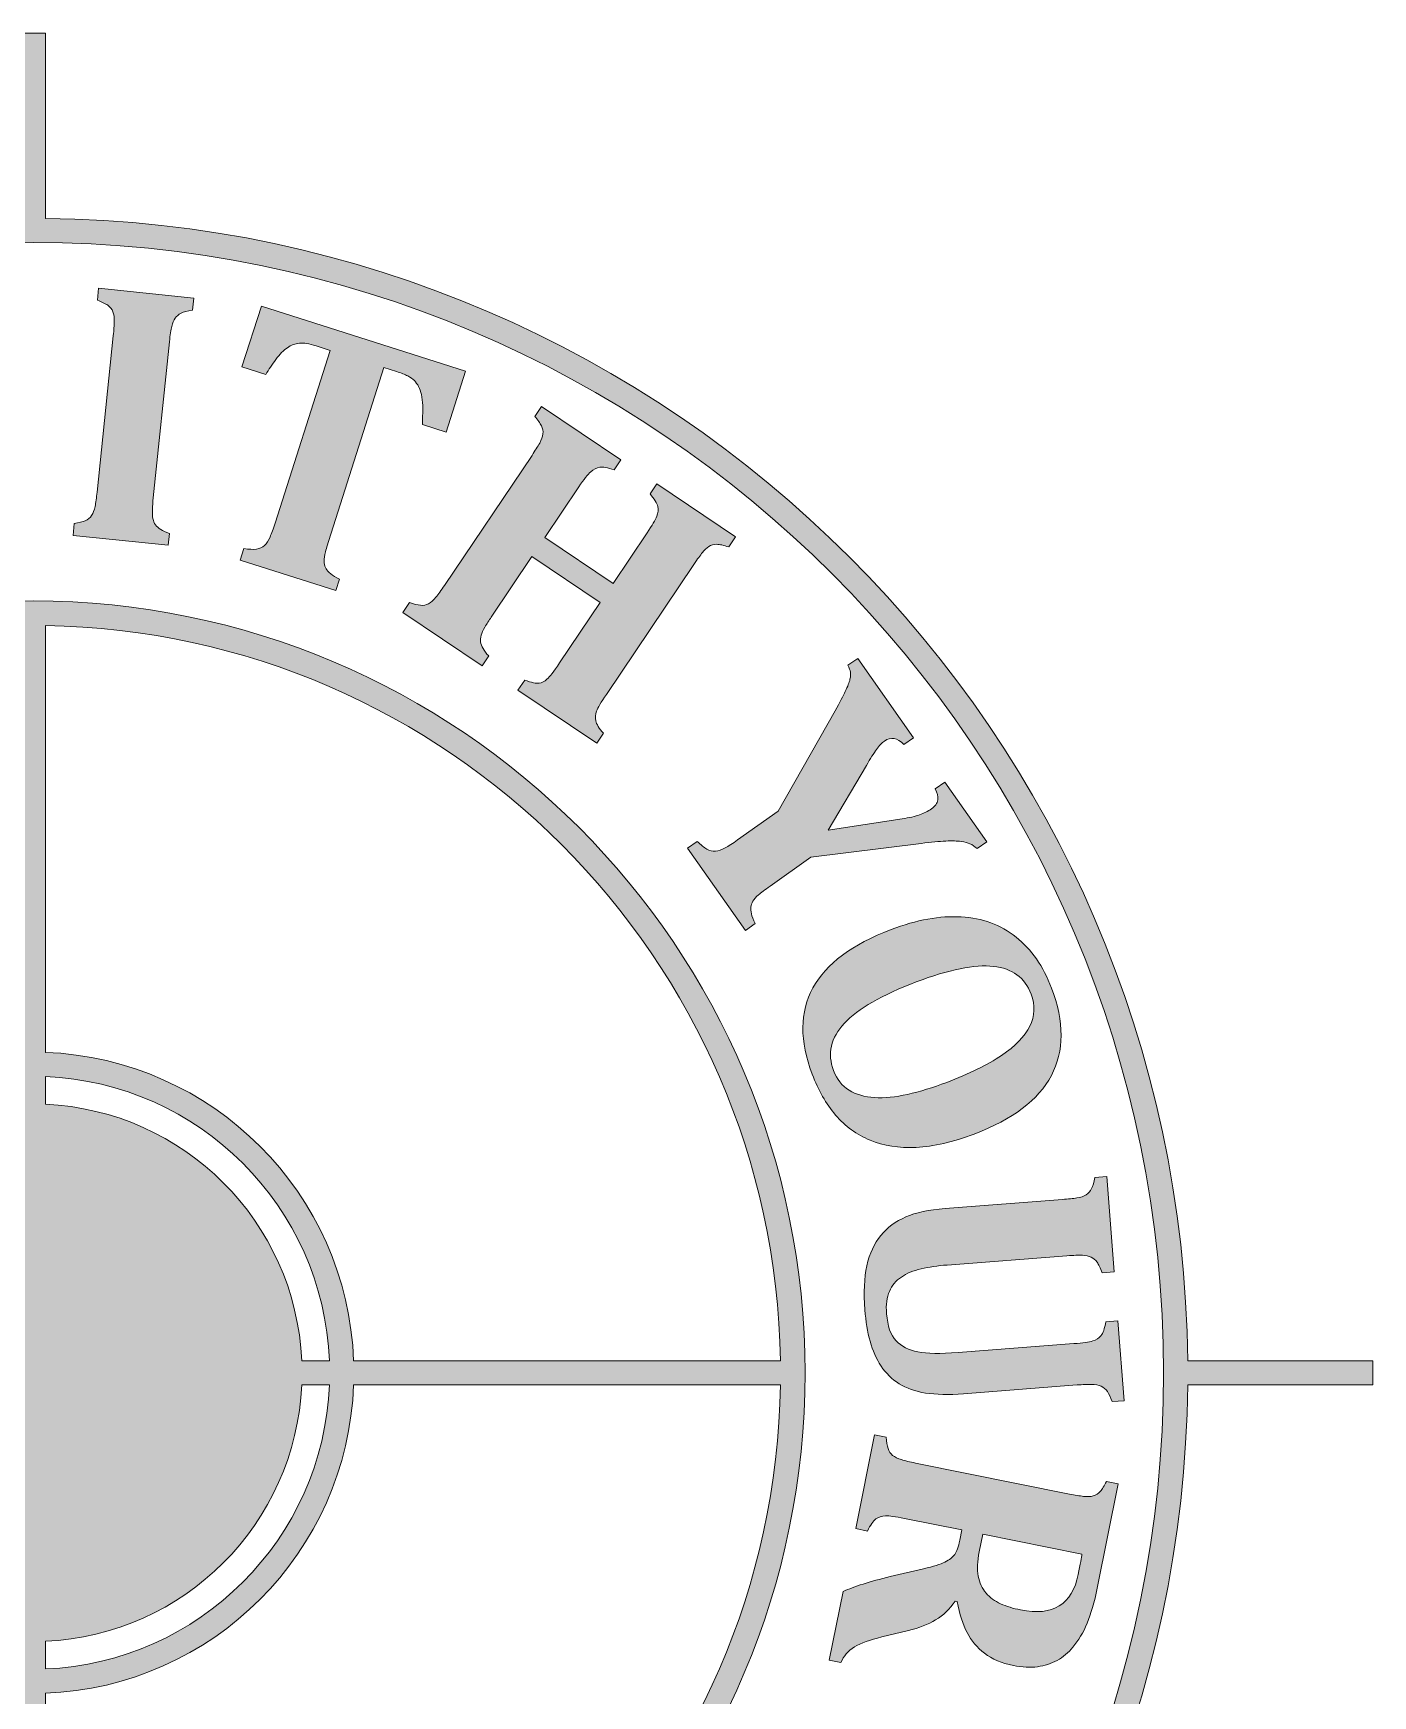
# Model space of a CAD drawing. Header units: inches. Extents: x 180 to 900, y -900 to -180.
# Drawn here: x 540 to 900.3, y -626.6 to -179.5 of the extents above; entities that cross this region are included whole.
import ezdxf

# ---------------------------------------------------------------- set-up
doc = ezdxf.new("R2010")
doc.units = ezdxf.units.IN
doc.header["$MEASUREMENT"] = 0
doc.layers.add('Layer 1', color=7, linetype='Continuous')

# ---------------------------------------------------------------- blocks, each defined once
blk = doc.blocks.new('block 3')
at = {"layer": 'Layer 1', "true_color": 0x040404}
h = blk.add_hatch(color=18, dxfattribs=at)
h.dxf.hatch_style = 2
edge = h.paths.add_edge_path()
edge.add_spline(control_points=[(900.25, -536.53), (900.25, -536.53), (850.48, -536.53), (850.48, -536.53), (848.73, -367.89), (711.9, -231.06), (543.26, -229.31), (543.26, -229.31), (543.26, -179.53), (543.26, -179.53), (543.26, -179.53), (536.74, -179.53), (536.74, -179.53), (536.74, -179.53), (536.74, -229.31), (536.74, -229.31), (368.1, -231.06), (231.27, -367.89), (229.52, -536.53), (229.52, -536.53), (179.75, -536.53), (179.75, -536.53), (179.75, -536.53), (179.75, -543.04), (179.75, -543.04), (179.75, -543.04), (229.52, -543.04), (229.52, -543.04), (231.27, -711.68), (368.1, -848.52), (536.74, -850.26), (536.74, -850.26), (536.74, -900.04), (536.74, -900.04), (536.74, -900.04), (543.26, -900.04), (543.26, -900.04), (543.26, -900.04), (543.26, -850.26), (543.26, -850.26), (711.9, -848.52), (848.73, -711.68), (850.48, -543.04), (850.48, -543.04), (900.25, -543.04), (900.25, -543.04), (900.25, -543.04), (900.25, -536.53), (900.25, -536.53)], knot_values=[0, 0, 0, 0, 1, 1, 1, 2, 2, 2, 3, 3, 3, 4, 4, 4, 5, 5, 5, 6, 6, 6, 7, 7, 7, 8, 8, 8, 9, 9, 9, 10, 10, 10, 11, 11, 11, 12, 12, 12, 13, 13, 13, 14, 14, 14, 15, 15, 15, 16, 16, 16, 16], degree=3, periodic=1)
edge = h.paths.add_edge_path()
edge.add_spline(control_points=[(540, -843.79), (372.37, -843.79), (236, -707.41), (236, -539.79), (236, -372.16), (372.37, -235.79), (540, -235.79), (707.63, -235.79), (844, -372.16), (844, -539.79), (844, -707.41), (707.63, -843.79), (540, -843.79)], knot_values=[0, 0, 0, 0, 1, 1, 1, 2, 2, 2, 3, 3, 3, 4, 4, 4, 4], degree=3, periodic=1)
h = blk.add_hatch(color=18, dxfattribs=at)
h.dxf.hatch_style = 2
edge = h.paths.add_edge_path()
edge.add_spline(control_points=[(540, -332.22), (425.55, -332.22), (332.44, -425.33), (332.44, -539.79), (332.44, -654.24), (425.55, -747.35), (540, -747.35), (654.45, -747.35), (747.57, -654.24), (747.57, -539.79), (747.57, -425.33), (654.45, -332.22), (540, -332.22)], knot_values=[0, 0, 0, 0, 1, 1, 1, 2, 2, 2, 3, 3, 3, 4, 4, 4, 4], degree=3, periodic=1)
edge = h.paths.add_edge_path()
edge.add_spline(control_points=[(740.96, -536.53), (740.96, -536.53), (626.17, -536.53), (626.17, -536.53), (624.49, -491.56), (588.23, -455.3), (543.26, -453.61), (543.26, -453.61), (543.26, -338.82), (543.26, -338.82), (651.53, -340.56), (739.23, -428.26), (740.96, -536.53)], knot_values=[0, 0, 0, 0, 1, 1, 1, 2, 2, 2, 3, 3, 3, 4, 4, 4, 4], degree=3, periodic=1)
edge = h.paths.add_edge_path()
edge.add_spline(control_points=[(536.74, -467.57), (499.41, -469.23), (469.45, -499.19), (467.79, -536.53), (467.79, -536.53), (460.35, -536.53), (460.35, -536.53), (462.02, -495.15), (495.36, -461.81), (536.74, -460.13), (536.74, -460.13), (536.74, -467.57), (536.74, -467.57)], knot_values=[0, 0, 0, 0, 1, 1, 1, 2, 2, 2, 3, 3, 3, 4, 4, 4, 4], degree=3, periodic=1)
edge = h.paths.add_edge_path()
edge.add_spline(control_points=[(467.79, -543.04), (469.44, -580.38), (499.41, -610.34), (536.74, -612), (536.74, -612), (536.74, -619.44), (536.74, -619.44), (495.36, -617.76), (462.02, -584.42), (460.35, -543.04), (460.35, -543.04), (467.79, -543.04), (467.79, -543.04)], knot_values=[0, 0, 0, 0, 1, 1, 1, 2, 2, 2, 3, 3, 3, 4, 4, 4, 4], degree=3, periodic=1)
edge = h.paths.add_edge_path()
edge.add_spline(control_points=[(543.26, -612), (580.59, -610.34), (610.56, -580.38), (612.21, -543.04), (612.21, -543.04), (619.65, -543.04), (619.65, -543.04), (617.98, -584.42), (584.64, -617.76), (543.26, -619.44), (543.26, -619.44), (543.26, -612), (543.26, -612)], knot_values=[0, 0, 0, 0, 1, 1, 1, 2, 2, 2, 3, 3, 3, 4, 4, 4, 4], degree=3, periodic=1)
edge = h.paths.add_edge_path()
edge.add_spline(control_points=[(612.21, -536.53), (610.55, -499.19), (580.59, -469.23), (543.26, -467.57), (543.26, -467.57), (543.26, -460.13), (543.26, -460.13), (584.64, -461.81), (617.98, -495.15), (619.65, -536.53), (619.65, -536.53), (612.21, -536.53), (612.21, -536.53)], knot_values=[0, 0, 0, 0, 1, 1, 1, 2, 2, 2, 3, 3, 3, 4, 4, 4, 4], degree=3, periodic=1)
edge = h.paths.add_edge_path()
edge.add_spline(control_points=[(536.74, -338.82), (536.74, -338.82), (536.74, -453.61), (536.74, -453.61), (491.77, -455.3), (455.51, -491.56), (453.83, -536.53), (453.83, -536.53), (339.04, -536.53), (339.04, -536.53), (340.77, -428.26), (428.48, -340.56), (536.74, -338.82)], knot_values=[0, 0, 0, 0, 1, 1, 1, 2, 2, 2, 3, 3, 3, 4, 4, 4, 4], degree=3, periodic=1)
edge = h.paths.add_edge_path()
edge.add_spline(control_points=[(339.04, -543.04), (339.04, -543.04), (453.83, -543.04), (453.83, -543.04), (455.51, -588.02), (491.77, -624.28), (536.74, -625.96), (536.74, -625.96), (536.74, -740.75), (536.74, -740.75), (428.48, -739.01), (340.77, -651.31), (339.04, -543.04)], knot_values=[0, 0, 0, 0, 1, 1, 1, 2, 2, 2, 3, 3, 3, 4, 4, 4, 4], degree=3, periodic=1)
edge = h.paths.add_edge_path()
edge.add_spline(control_points=[(543.26, -740.75), (543.26, -740.75), (543.26, -625.96), (543.26, -625.96), (588.23, -624.28), (624.49, -588.02), (626.17, -543.04), (626.17, -543.04), (740.96, -543.04), (740.96, -543.04), (739.23, -651.31), (651.53, -739.01), (543.26, -740.75)], knot_values=[0, 0, 0, 0, 1, 1, 1, 2, 2, 2, 3, 3, 3, 4, 4, 4, 4], degree=3, periodic=1)
at = {"layer": 'Layer 1', "lineweight": 0}
for points, knots in [([(900.25, -536.53), (900.25, -536.53), (850.48, -536.53), (850.48, -536.53), (848.73, -367.89), (711.9, -231.06), (543.26, -229.31), (543.26, -229.31), (543.26, -179.53), (543.26, -179.53), (543.26, -179.53), (536.74, -179.53), (536.74, -179.53), (536.74, -179.53), (536.74, -229.31), (536.74, -229.31), (368.1, -231.06), (231.27, -367.89), (229.52, -536.53), (229.52, -536.53), (179.75, -536.53), (179.75, -536.53), (179.75, -536.53), (179.75, -543.04), (179.75, -543.04), (179.75, -543.04), (229.52, -543.04), (229.52, -543.04), (231.27, -711.68), (368.1, -848.52), (536.74, -850.26), (536.74, -850.26), (536.74, -900.04), (536.74, -900.04), (536.74, -900.04), (543.26, -900.04), (543.26, -900.04), (543.26, -900.04), (543.26, -850.26), (543.26, -850.26), (711.9, -848.52), (848.73, -711.68), (850.48, -543.04), (850.48, -543.04), (900.25, -543.04), (900.25, -543.04), (900.25, -543.04), (900.25, -536.53), (900.25, -536.53)], [0, 0, 0, 0, 1, 1, 1, 2, 2, 2, 3, 3, 3, 4, 4, 4, 5, 5, 5, 6, 6, 6, 7, 7, 7, 8, 8, 8, 9, 9, 9, 10, 10, 10, 11, 11, 11, 12, 12, 12, 13, 13, 13, 14, 14, 14, 15, 15, 15, 16, 16, 16, 16]), ([(540, -843.79), (372.37, -843.79), (236, -707.41), (236, -539.79), (236, -372.16), (372.37, -235.79), (540, -235.79), (707.63, -235.79), (844, -372.16), (844, -539.79), (844, -707.41), (707.63, -843.79), (540, -843.79)], [0, 0, 0, 0, 1, 1, 1, 2, 2, 2, 3, 3, 3, 4, 4, 4, 4]), ([(540, -332.22), (425.55, -332.22), (332.44, -425.33), (332.44, -539.79), (332.44, -654.24), (425.55, -747.35), (540, -747.35), (654.45, -747.35), (747.57, -654.24), (747.57, -539.79), (747.57, -425.33), (654.45, -332.22), (540, -332.22)], [0, 0, 0, 0, 1, 1, 1, 2, 2, 2, 3, 3, 3, 4, 4, 4, 4]), ([(740.96, -536.53), (740.96, -536.53), (626.17, -536.53), (626.17, -536.53), (624.49, -491.56), (588.23, -455.3), (543.26, -453.61), (543.26, -453.61), (543.26, -338.82), (543.26, -338.82), (651.53, -340.56), (739.23, -428.26), (740.96, -536.53)], [0, 0, 0, 0, 1, 1, 1, 2, 2, 2, 3, 3, 3, 4, 4, 4, 4]), ([(612.21, -536.53), (610.55, -499.19), (580.59, -469.23), (543.26, -467.57), (543.26, -467.57), (543.26, -460.13), (543.26, -460.13), (584.64, -461.81), (617.98, -495.15), (619.65, -536.53), (619.65, -536.53), (612.21, -536.53), (612.21, -536.53)], [0, 0, 0, 0, 1, 1, 1, 2, 2, 2, 3, 3, 3, 4, 4, 4, 4]), ([(543.26, -612), (580.59, -610.34), (610.56, -580.38), (612.21, -543.04), (612.21, -543.04), (619.65, -543.04), (619.65, -543.04), (617.98, -584.42), (584.64, -617.76), (543.26, -619.44), (543.26, -619.44), (543.26, -612), (543.26, -612)], [0, 0, 0, 0, 1, 1, 1, 2, 2, 2, 3, 3, 3, 4, 4, 4, 4]), ([(543.26, -740.75), (543.26, -740.75), (543.26, -625.96), (543.26, -625.96), (588.23, -624.28), (624.49, -588.02), (626.17, -543.04), (626.17, -543.04), (740.96, -543.04), (740.96, -543.04), (739.23, -651.31), (651.53, -739.01), (543.26, -740.75)], [0, 0, 0, 0, 1, 1, 1, 2, 2, 2, 3, 3, 3, 4, 4, 4, 4])]:
    blk.add_open_spline(points, degree=3, knots=knots, dxfattribs=at)
blk = doc.blocks.new('block 4')
at = {"layer": 'Layer 1', "true_color": 0x040404}
h = blk.add_hatch(color=18, dxfattribs=at)
h.dxf.hatch_style = 2
edge = h.paths.add_edge_path()
edge.add_spline(control_points=[(572.27, -304.48), (572.15, -305.61), (572.08, -306.67), (572.04, -307.65), (572.01, -308.63), (572.05, -309.44), (572.18, -310.08), (572.31, -310.72), (572.55, -311.26), (572.87, -311.73), (573.2, -312.19), (573.68, -312.6), (574.3, -312.98), (574.91, -313.36), (575.68, -313.71), (576.6, -314.03), (576.6, -314.03), (576.27, -317.25), (576.27, -317.25), (576.27, -317.25), (550.7, -314.6), (550.7, -314.6), (550.7, -314.6), (551.03, -311.38), (551.03, -311.38), (552.26, -311.18), (553.25, -310.93), (553.99, -310.63), (554.72, -310.33), (555.3, -309.87), (555.71, -309.23), (556.12, -308.6), (556.42, -307.78), (556.63, -306.77), (556.83, -305.76), (557.01, -304.47), (557.17, -302.91), (557.17, -302.91), (561.52, -260.88), (561.52, -260.88), (561.69, -259.32), (561.78, -258.03), (561.8, -257.02), (561.82, -256), (561.7, -255.15), (561.43, -254.45), (561.16, -253.74), (560.69, -253.16), (560.03, -252.7), (559.38, -252.24), (558.45, -251.78), (557.25, -251.33), (557.25, -251.33), (557.58, -248.11), (557.58, -248.11), (557.58, -248.11), (583.15, -250.76), (583.15, -250.76), (583.15, -250.76), (582.82, -253.98), (582.82, -253.98), (581.45, -254.2), (580.43, -254.48), (579.75, -254.82), (579.08, -255.16), (578.55, -255.6), (578.16, -256.15), (577.78, -256.7), (577.47, -257.44), (577.24, -258.37), (577.01, -259.3), (576.81, -260.67), (576.62, -262.49), (576.62, -262.49), (572.27, -304.48), (572.27, -304.48)], knot_values=[0, 0, 0, 0, 1, 1, 1, 2, 2, 2, 3, 3, 3, 4, 4, 4, 5, 5, 5, 6, 6, 6, 7, 7, 7, 8, 8, 8, 9, 9, 9, 10, 10, 10, 11, 11, 11, 12, 12, 12, 13, 13, 13, 14, 14, 14, 15, 15, 15, 16, 16, 16, 17, 17, 17, 18, 18, 18, 19, 19, 19, 20, 20, 20, 21, 21, 21, 22, 22, 22, 23, 23, 23, 24, 24, 24, 25, 25, 25, 25], degree=3, periodic=1)
h = blk.add_hatch(color=18, dxfattribs=at)
h.dxf.hatch_style = 2
edge = h.paths.add_edge_path()
edge.add_spline(control_points=[(595.64, -321.22), (595.64, -321.22), (596.62, -318.14), (596.62, -318.14), (598, -318.34), (599.13, -318.39), (600, -318.27), (600.88, -318.16), (601.61, -317.83), (602.19, -317.3), (602.77, -316.76), (603.27, -316.01), (603.68, -315.03), (604.1, -314.04), (604.55, -312.81), (605.02, -311.31), (605.02, -311.31), (619.86, -264.81), (619.86, -264.81), (619.86, -264.81), (616.09, -263.6), (616.09, -263.6), (614.22, -263), (612.72, -262.77), (611.59, -262.88), (610.45, -263), (609.37, -263.41), (608.34, -264.11), (607.31, -264.81), (606.28, -265.86), (605.25, -267.26), (604.22, -268.66), (603.32, -270.01), (602.53, -271.3), (602.53, -271.3), (596.14, -269.26), (596.14, -269.26), (596.14, -269.26), (601.36, -252.89), (601.36, -252.89), (601.36, -252.89), (656.27, -270.41), (656.27, -270.41), (656.27, -270.41), (651.04, -286.78), (651.04, -286.78), (651.04, -286.78), (644.65, -284.74), (644.65, -284.74), (644.73, -282.44), (644.76, -280.74), (644.74, -279.63), (644.72, -278.53), (644.6, -277.56), (644.41, -276.72), (644.21, -275.89), (643.96, -275.17), (643.64, -274.55), (643.32, -273.94), (642.94, -273.4), (642.5, -272.95), (642.06, -272.51), (641.47, -272.08), (640.72, -271.69), (639.97, -271.3), (638.96, -270.9), (637.69, -270.49), (637.69, -270.49), (634.33, -269.42), (634.33, -269.42), (634.33, -269.42), (619.48, -315.93), (619.48, -315.93), (618.96, -317.58), (618.61, -318.84), (618.43, -319.73), (618.25, -320.61), (618.2, -321.36), (618.28, -321.97), (618.36, -322.58), (618.52, -323.1), (618.78, -323.54), (619.03, -323.98), (619.43, -324.44), (619.99, -324.9), (620.54, -325.37), (621.33, -325.86), (622.37, -326.36), (622.37, -326.36), (621.39, -329.44), (621.39, -329.44), (621.39, -329.44), (595.64, -321.22), (595.64, -321.22)], knot_values=[0, 0, 0, 0, 1, 1, 1, 2, 2, 2, 3, 3, 3, 4, 4, 4, 5, 5, 5, 6, 6, 6, 7, 7, 7, 8, 8, 8, 9, 9, 9, 10, 10, 10, 11, 11, 11, 12, 12, 12, 13, 13, 13, 14, 14, 14, 15, 15, 15, 16, 16, 16, 17, 17, 17, 18, 18, 18, 19, 19, 19, 20, 20, 20, 21, 21, 21, 22, 22, 22, 23, 23, 23, 24, 24, 24, 25, 25, 25, 26, 26, 26, 27, 27, 27, 28, 28, 28, 29, 29, 29, 30, 30, 30, 31, 31, 31, 31], degree=3, periodic=1)
h = blk.add_hatch(color=18, dxfattribs=at)
h.dxf.hatch_style = 2
edge = h.paths.add_edge_path()
edge.add_spline(control_points=[(694.13, -357.37), (692.72, -359.45), (691.85, -360.94), (691.51, -361.83), (691.16, -362.72), (691.09, -363.61), (691.28, -364.49), (691.48, -365.37), (692.18, -366.46), (693.38, -367.78), (693.38, -367.78), (691.57, -370.46), (691.57, -370.46), (691.57, -370.46), (670.36, -356.19), (670.36, -356.19), (670.36, -356.19), (672.17, -353.51), (672.17, -353.51), (674.01, -354.16), (675.3, -354.44), (676.04, -354.34), (676.77, -354.25), (677.48, -353.89), (678.17, -353.27), (678.86, -352.66), (679.98, -351.2), (681.53, -348.89), (681.53, -348.89), (692.49, -332.6), (692.49, -332.6), (692.49, -332.6), (674.13, -320.25), (674.13, -320.25), (674.13, -320.25), (663.17, -336.54), (663.17, -336.54), (662.53, -337.49), (661.97, -338.38), (661.47, -339.23), (660.98, -340.08), (660.64, -340.82), (660.46, -341.44), (660.28, -342.07), (660.22, -342.66), (660.3, -343.22), (660.37, -343.78), (660.59, -344.37), (660.96, -345), (661.33, -345.62), (661.84, -346.29), (662.5, -347.01), (662.5, -347.01), (660.7, -349.69), (660.7, -349.69), (660.7, -349.69), (639.37, -335.34), (639.37, -335.34), (639.37, -335.34), (641.17, -332.66), (641.17, -332.66), (642.35, -333.06), (643.34, -333.3), (644.14, -333.38), (644.93, -333.46), (645.65, -333.32), (646.31, -332.96), (646.97, -332.59), (647.63, -332.01), (648.28, -331.21), (648.94, -330.41), (649.7, -329.36), (650.58, -328.06), (650.58, -328.06), (674.14, -293.05), (674.14, -293.05), (675, -291.77), (675.68, -290.68), (676.2, -289.77), (676.71, -288.86), (677.01, -288.03), (677.09, -287.3), (677.17, -286.57), (677.03, -285.83), (676.68, -285.1), (676.32, -284.37), (675.72, -283.53), (674.88, -282.56), (674.88, -282.56), (676.68, -279.88), (676.68, -279.88), (676.68, -279.88), (698.01, -294.23), (698.01, -294.23), (698.01, -294.23), (696.21, -296.92), (696.21, -296.92), (694.5, -296.36), (693.21, -296.14), (692.36, -296.27), (691.5, -296.41), (690.7, -296.8), (689.94, -297.45), (689.19, -298.11), (688.11, -299.47), (686.71, -301.56), (686.71, -301.56), (677.58, -315.13), (677.58, -315.13), (677.58, -315.13), (695.94, -327.48), (695.94, -327.48), (695.94, -327.48), (705.07, -313.92), (705.07, -313.92), (706.45, -311.86), (707.33, -310.37), (707.69, -309.45), (708.05, -308.53), (708.14, -307.65), (707.94, -306.79), (707.75, -305.94), (707.06, -304.81), (705.88, -303.42), (705.88, -303.42), (707.68, -300.74), (707.68, -300.74), (707.68, -300.74), (728.89, -315.01), (728.89, -315.01), (728.89, -315.01), (727.08, -317.69), (727.08, -317.69), (725.67, -317.21), (724.57, -316.98), (723.79, -316.98), (723, -316.98), (722.3, -317.18), (721.68, -317.6), (721.07, -318.01), (720.49, -318.55), (719.95, -319.21), (719.41, -319.87), (718.65, -320.93), (717.66, -322.39), (717.66, -322.39), (694.13, -357.37), (694.13, -357.37)], knot_values=[0, 0, 0, 0, 1, 1, 1, 2, 2, 2, 3, 3, 3, 4, 4, 4, 5, 5, 5, 6, 6, 6, 7, 7, 7, 8, 8, 8, 9, 9, 9, 10, 10, 10, 11, 11, 11, 12, 12, 12, 13, 13, 13, 14, 14, 14, 15, 15, 15, 16, 16, 16, 17, 17, 17, 18, 18, 18, 19, 19, 19, 20, 20, 20, 21, 21, 21, 22, 22, 22, 23, 23, 23, 24, 24, 24, 25, 25, 25, 26, 26, 26, 27, 27, 27, 28, 28, 28, 29, 29, 29, 30, 30, 30, 31, 31, 31, 32, 32, 32, 33, 33, 33, 34, 34, 34, 35, 35, 35, 36, 36, 36, 37, 37, 37, 38, 38, 38, 39, 39, 39, 40, 40, 40, 41, 41, 41, 42, 42, 42, 43, 43, 43, 44, 44, 44, 45, 45, 45, 46, 46, 46, 47, 47, 47, 48, 48, 48, 49, 49, 49, 49], degree=3, periodic=1)
h = blk.add_hatch(color=18, dxfattribs=at)
h.dxf.hatch_style = 2
edge = h.paths.add_edge_path()
edge.add_spline(control_points=[(749.13, -401.16), (749.13, -401.16), (738.16, -408.89), (738.16, -408.89), (736.75, -409.89), (735.7, -410.69), (735.03, -411.28), (734.35, -411.88), (733.86, -412.45), (733.56, -412.98), (733.25, -413.51), (733.07, -414.03), (733.01, -414.54), (732.94, -415.04), (732.99, -415.65), (733.15, -416.35), (733.31, -417.06), (733.65, -417.93), (734.18, -418.96), (734.18, -418.96), (731.53, -420.82), (731.53, -420.82), (731.53, -420.82), (715.96, -398.73), (715.96, -398.73), (715.96, -398.73), (718.6, -396.86), (718.6, -396.86), (719.56, -397.83), (720.41, -398.53), (721.17, -398.98), (721.92, -399.42), (722.7, -399.61), (723.48, -399.54), (724.27, -399.46), (725.13, -399.16), (726.06, -398.65), (726.99, -398.13), (728.11, -397.41), (729.42, -396.49), (729.42, -396.49), (740.38, -388.76), (740.38, -388.76), (740.38, -388.76), (755.63, -361.77), (755.63, -361.77), (756.92, -359.47), (757.84, -357.72), (758.4, -356.52), (759.06, -355.14), (759.48, -354.06), (759.65, -353.28), (759.82, -352.5), (759.87, -351.86), (759.79, -351.35), (759.71, -350.85), (759.48, -350.23), (759.09, -349.51), (759.09, -349.51), (761.73, -347.65), (761.73, -347.65), (761.73, -347.65), (776.77, -368.98), (776.77, -368.98), (776.77, -368.98), (774.13, -370.84), (774.13, -370.84), (772.41, -368.97), (770.67, -368.66), (768.91, -369.9), (768.22, -370.39), (767.51, -371.14), (766.78, -372.15), (766.06, -373.16), (765.16, -374.61), (764.08, -376.48), (764.08, -376.48), (753.8, -393.86), (753.8, -393.86), (753.8, -393.86), (773.66, -390.82), (773.66, -390.82), (775.63, -390.51), (777.2, -390.15), (778.38, -389.74), (779.55, -389.34), (780.61, -388.8), (781.57, -388.12), (782.53, -387.44), (783.1, -386.64), (783.26, -385.7), (783.42, -384.77), (783.18, -383.79), (782.53, -382.77), (782.53, -382.77), (785.18, -380.91), (785.18, -380.91), (785.18, -380.91), (796.49, -396.95), (796.49, -396.95), (796.49, -396.95), (793.85, -398.82), (793.85, -398.82), (793.18, -398.21), (792.54, -397.77), (791.93, -397.5), (791.32, -397.23), (790.52, -397.03), (789.52, -396.89), (788.53, -396.75), (787.16, -396.72), (785.41, -396.79), (783.67, -396.87), (781.48, -397.07), (778.84, -397.41), (778.84, -397.41), (749.13, -401.16), (749.13, -401.16)], knot_values=[0, 0, 0, 0, 1, 1, 1, 2, 2, 2, 3, 3, 3, 4, 4, 4, 5, 5, 5, 6, 6, 6, 7, 7, 7, 8, 8, 8, 9, 9, 9, 10, 10, 10, 11, 11, 11, 12, 12, 12, 13, 13, 13, 14, 14, 14, 15, 15, 15, 16, 16, 16, 17, 17, 17, 18, 18, 18, 19, 19, 19, 20, 20, 20, 21, 21, 21, 22, 22, 22, 23, 23, 23, 24, 24, 24, 25, 25, 25, 26, 26, 26, 27, 27, 27, 28, 28, 28, 29, 29, 29, 30, 30, 30, 31, 31, 31, 32, 32, 32, 33, 33, 33, 34, 34, 34, 35, 35, 35, 36, 36, 36, 37, 37, 37, 38, 38, 38, 39, 39, 39, 39], degree=3, periodic=1)
h = blk.add_hatch(color=18, dxfattribs=at)
h.dxf.hatch_style = 2
edge = h.paths.add_edge_path()
edge.add_spline(control_points=[(749.49, -459.48), (746.08, -450.5), (746.15, -442.77), (749.69, -436.28), (753.24, -429.78), (760.24, -424.55), (770.71, -420.58), (777.58, -417.98), (783.86, -416.84), (789.56, -417.18), (795.25, -417.51), (800.17, -419.32), (804.32, -422.6), (808.46, -425.89), (811.64, -430.46), (813.86, -436.32), (817.32, -445.44), (817.31, -453.29), (813.81, -459.85), (810.31, -466.42), (803.4, -471.66), (793.09, -475.57), (787.32, -477.76), (782.11, -478.96), (777.46, -479.17), (772.81, -479.38), (768.68, -478.73), (765.07, -477.24), (761.47, -475.74), (758.38, -473.48), (755.8, -470.46), (753.22, -467.44), (751.12, -463.78), (749.49, -459.48)], knot_values=[0, 0, 0, 0, 1, 1, 1, 2, 2, 2, 3, 3, 3, 4, 4, 4, 5, 5, 5, 6, 6, 6, 7, 7, 7, 8, 8, 8, 9, 9, 9, 10, 10, 10, 11, 11, 11, 11], degree=3, periodic=1)
edge = h.paths.add_edge_path()
edge.add_spline(control_points=[(777.47, -434.67), (768.25, -438.17), (761.81, -441.88), (758.15, -445.8), (754.49, -449.72), (753.52, -453.95), (755.24, -458.5), (756.13, -460.85), (757.53, -462.61), (759.42, -463.78), (761.31, -464.94), (763.59, -465.61), (766.25, -465.77), (768.91, -465.93), (771.88, -465.64), (775.16, -464.9), (778.44, -464.16), (781.95, -463.09), (785.67, -461.68), (791.74, -459.37), (796.65, -456.96), (800.39, -454.44), (804.13, -451.92), (806.68, -449.3), (808.04, -446.57), (809.39, -443.84), (809.5, -440.96), (808.35, -437.94), (806.67, -433.51), (803.31, -431.03), (798.27, -430.48), (793.22, -429.93), (786.29, -431.33), (777.47, -434.67)], knot_values=[0, 0, 0, 0, 1, 1, 1, 2, 2, 2, 3, 3, 3, 4, 4, 4, 5, 5, 5, 6, 6, 6, 7, 7, 7, 8, 8, 8, 9, 9, 9, 10, 10, 10, 11, 11, 11, 11], degree=3, periodic=1)
h = blk.add_hatch(color=18, dxfattribs=at)
h.dxf.hatch_style = 2
edge = h.paths.add_edge_path()
edge.add_spline(control_points=[(819.86, -531.94), (822.3, -531.75), (823.99, -531.52), (824.94, -531.23), (825.88, -530.95), (826.62, -530.47), (827.16, -529.81), (827.7, -529.14), (828.14, -527.9), (828.49, -526.07), (828.49, -526.07), (831.71, -525.82), (831.71, -525.82), (831.71, -525.82), (833.37, -547.31), (833.37, -547.31), (833.37, -547.31), (830.15, -547.55), (830.15, -547.55), (829.73, -546.41), (829.31, -545.51), (828.89, -544.85), (828.46, -544.2), (827.9, -543.71), (827.2, -543.41), (826.51, -543.1), (825.64, -542.94), (824.61, -542.92), (823.58, -542.9), (822.28, -542.95), (820.72, -543.07), (820.72, -543.07), (790.2, -545.43), (790.2, -545.43), (786.17, -545.74), (782.77, -545.67), (780, -545.23), (777.23, -544.79), (774.87, -543.96), (772.9, -542.73), (770.94, -541.51), (769.32, -539.92), (768.02, -537.98), (766.72, -536.03), (765.73, -533.81), (765.05, -531.3), (764.37, -528.8), (763.9, -525.97), (763.66, -522.82), (763.3, -518.2), (763.48, -514.25), (764.2, -510.99), (764.91, -507.72), (766.16, -505.02), (767.94, -502.87), (769.72, -500.72), (771.96, -499.05), (774.65, -497.88), (777.35, -496.71), (780.87, -495.95), (785.24, -495.62), (785.24, -495.62), (816.82, -493.18), (816.82, -493.18), (818.35, -493.06), (819.64, -492.92), (820.67, -492.76), (821.71, -492.6), (822.54, -492.32), (823.16, -491.93), (823.79, -491.54), (824.27, -490.98), (824.63, -490.25), (824.98, -489.52), (825.27, -488.52), (825.5, -487.26), (825.5, -487.26), (828.72, -487.01), (828.72, -487.01), (828.72, -487.01), (830.7, -512.64), (830.7, -512.64), (830.7, -512.64), (827.48, -512.89), (827.48, -512.89), (827.02, -511.58), (826.56, -510.63), (826.1, -510.02), (825.65, -509.42), (825.11, -508.98), (824.5, -508.7), (823.89, -508.42), (823.11, -508.25), (822.15, -508.19), (821.2, -508.13), (819.81, -508.18), (817.99, -508.32), (817.99, -508.32), (785.77, -510.8), (785.77, -510.8), (783.2, -511), (780.86, -511.34), (778.77, -511.83), (776.68, -512.32), (774.91, -513.05), (773.47, -514.03), (772.02, -515.01), (770.95, -516.3), (770.25, -517.89), (769.56, -519.48), (769.3, -521.48), (769.49, -523.89), (769.75, -527.21), (770.6, -529.63), (772.06, -531.16), (773.52, -532.68), (775.47, -533.69), (777.92, -534.17), (780.36, -534.65), (783.96, -534.71), (788.71, -534.34), (788.71, -534.34), (819.86, -531.94), (819.86, -531.94)], knot_values=[0, 0, 0, 0, 1, 1, 1, 2, 2, 2, 3, 3, 3, 4, 4, 4, 5, 5, 5, 6, 6, 6, 7, 7, 7, 8, 8, 8, 9, 9, 9, 10, 10, 10, 11, 11, 11, 12, 12, 12, 13, 13, 13, 14, 14, 14, 15, 15, 15, 16, 16, 16, 17, 17, 17, 18, 18, 18, 19, 19, 19, 20, 20, 20, 21, 21, 21, 22, 22, 22, 23, 23, 23, 24, 24, 24, 25, 25, 25, 26, 26, 26, 27, 27, 27, 28, 28, 28, 29, 29, 29, 30, 30, 30, 31, 31, 31, 32, 32, 32, 33, 33, 33, 34, 34, 34, 35, 35, 35, 36, 36, 36, 37, 37, 37, 38, 38, 38, 39, 39, 39, 40, 40, 40, 41, 41, 41, 41], degree=3, periodic=1)
h = blk.add_hatch(color=18, dxfattribs=at)
h.dxf.hatch_style = 2
edge = h.paths.add_edge_path()
edge.add_spline(control_points=[(761.19, -581.7), (761.19, -581.7), (766.26, -556.5), (766.26, -556.5), (766.26, -556.5), (769.43, -557.14), (769.43, -557.14), (769.51, -558.39), (769.67, -559.39), (769.9, -560.16), (770.13, -560.92), (770.54, -561.53), (771.13, -562), (771.71, -562.47), (772.5, -562.85), (773.49, -563.15), (774.48, -563.45), (775.74, -563.75), (777.28, -564.06), (777.28, -564.06), (818.66, -572.39), (818.66, -572.39), (820.16, -572.69), (821.44, -572.9), (822.47, -573.03), (823.51, -573.15), (824.39, -573.11), (825.1, -572.91), (825.8, -572.7), (826.43, -572.29), (826.97, -571.68), (827.51, -571.08), (828.06, -570.2), (828.62, -569.05), (828.62, -569.05), (831.79, -569.68), (831.79, -569.68), (831.79, -569.68), (826.16, -597.67), (826.16, -597.67), (825.4, -601.45), (824.49, -604.6), (823.43, -607.14), (822.37, -609.67), (821.1, -611.82), (819.61, -613.58), (818.38, -615.07), (816.97, -616.25), (815.38, -617.13), (813.78, -618.01), (812.02, -618.58), (810.09, -618.84), (808.15, -619.1), (805.99, -618.99), (803.59, -618.5), (800.45, -617.87), (797.87, -616.78), (795.85, -615.22), (793.84, -613.67), (792.27, -611.8), (791.16, -609.64), (790.05, -607.46), (789.15, -604.68), (788.47, -601.28), (788.47, -601.28), (787.99, -601.18), (787.99, -601.18), (786.49, -603.34), (784.73, -605.03), (782.7, -606.23), (780.68, -607.44), (778.23, -608.41), (775.36, -609.13), (775.36, -609.13), (768.22, -610.84), (768.22, -610.84), (765.03, -611.59), (762.58, -612.49), (760.86, -613.53), (759.13, -614.56), (757.93, -615.96), (757.24, -617.72), (757.24, -617.72), (754.07, -617.08), (754.07, -617.08), (754.07, -617.08), (757.79, -598.6), (757.79, -598.6), (760.73, -597.26), (764.96, -595.93), (770.48, -594.61), (770.48, -594.61), (779.44, -592.52), (779.44, -592.52), (782.1, -591.89), (784.02, -591.27), (785.21, -590.68), (786.39, -590.09), (787.26, -589.4), (787.82, -588.63), (788.37, -587.86), (788.83, -586.6), (789.18, -584.84), (789.18, -584.84), (789.74, -582.05), (789.74, -582.05), (789.74, -582.05), (774.28, -578.94), (774.28, -578.94), (771.88, -578.46), (770.18, -578.23), (769.18, -578.26), (768.17, -578.3), (767.32, -578.57), (766.61, -579.1), (765.91, -579.62), (765.16, -580.7), (764.36, -582.34), (764.36, -582.34), (761.19, -581.7), (761.19, -581.7)], knot_values=[0, 0, 0, 0, 1, 1, 1, 2, 2, 2, 3, 3, 3, 4, 4, 4, 5, 5, 5, 6, 6, 6, 7, 7, 7, 8, 8, 8, 9, 9, 9, 10, 10, 10, 11, 11, 11, 12, 12, 12, 13, 13, 13, 14, 14, 14, 15, 15, 15, 16, 16, 16, 17, 17, 17, 18, 18, 18, 19, 19, 19, 20, 20, 20, 21, 21, 21, 22, 22, 22, 23, 23, 23, 24, 24, 24, 25, 25, 25, 26, 26, 26, 27, 27, 27, 28, 28, 28, 29, 29, 29, 30, 30, 30, 31, 31, 31, 32, 32, 32, 33, 33, 33, 34, 34, 34, 35, 35, 35, 36, 36, 36, 37, 37, 37, 38, 38, 38, 39, 39, 39, 40, 40, 40, 40], degree=3, periodic=1)
edge = h.paths.add_edge_path()
edge.add_spline(control_points=[(822.05, -588.55), (822.05, -588.55), (795.36, -583.18), (795.36, -583.18), (795.36, -583.18), (794.4, -587.93), (794.4, -587.93), (793.89, -590.49), (793.8, -592.68), (794.16, -594.48), (794.51, -596.28), (795.21, -597.79), (796.24, -599.02), (797.28, -600.24), (798.59, -601.21), (800.18, -601.91), (801.77, -602.61), (803.56, -603.16), (805.54, -603.56), (809.9, -604.44), (813.37, -604.07), (815.96, -602.46), (818.54, -600.85), (820.24, -598.03), (821.05, -594), (821.61, -591.24), (821.94, -589.43), (822.05, -588.55)], knot_values=[0, 0, 0, 0, 1, 1, 1, 2, 2, 2, 3, 3, 3, 4, 4, 4, 5, 5, 5, 6, 6, 6, 7, 7, 7, 8, 8, 8, 9, 9, 9, 9], degree=3, periodic=1)
at = {"layer": 'Layer 1', "lineweight": 0}
for points, knots in [([(572.27, -304.48), (572.15, -305.61), (572.08, -306.67), (572.04, -307.65), (572.01, -308.63), (572.05, -309.44), (572.18, -310.08), (572.31, -310.72), (572.55, -311.26), (572.87, -311.73), (573.2, -312.19), (573.68, -312.6), (574.3, -312.98), (574.91, -313.36), (575.68, -313.71), (576.6, -314.03), (576.6, -314.03), (576.27, -317.25), (576.27, -317.25), (576.27, -317.25), (550.7, -314.6), (550.7, -314.6), (550.7, -314.6), (551.03, -311.38), (551.03, -311.38), (552.26, -311.18), (553.25, -310.93), (553.99, -310.63), (554.72, -310.33), (555.3, -309.87), (555.71, -309.23), (556.12, -308.6), (556.42, -307.78), (556.63, -306.77), (556.83, -305.76), (557.01, -304.47), (557.17, -302.91), (557.17, -302.91), (561.52, -260.88), (561.52, -260.88), (561.69, -259.32), (561.78, -258.03), (561.8, -257.02), (561.82, -256), (561.7, -255.15), (561.43, -254.45), (561.16, -253.74), (560.69, -253.16), (560.03, -252.7), (559.38, -252.24), (558.45, -251.78), (557.25, -251.33), (557.25, -251.33), (557.58, -248.11), (557.58, -248.11), (557.58, -248.11), (583.15, -250.76), (583.15, -250.76), (583.15, -250.76), (582.82, -253.98), (582.82, -253.98), (581.45, -254.2), (580.43, -254.48), (579.75, -254.82), (579.08, -255.16), (578.55, -255.6), (578.16, -256.15), (577.78, -256.7), (577.47, -257.44), (577.24, -258.37), (577.01, -259.3), (576.81, -260.67), (576.62, -262.49), (576.62, -262.49), (572.27, -304.48), (572.27, -304.48)], [0, 0, 0, 0, 1, 1, 1, 2, 2, 2, 3, 3, 3, 4, 4, 4, 5, 5, 5, 6, 6, 6, 7, 7, 7, 8, 8, 8, 9, 9, 9, 10, 10, 10, 11, 11, 11, 12, 12, 12, 13, 13, 13, 14, 14, 14, 15, 15, 15, 16, 16, 16, 17, 17, 17, 18, 18, 18, 19, 19, 19, 20, 20, 20, 21, 21, 21, 22, 22, 22, 23, 23, 23, 24, 24, 24, 25, 25, 25, 25]), ([(595.64, -321.22), (595.64, -321.22), (596.62, -318.14), (596.62, -318.14), (598, -318.34), (599.13, -318.39), (600, -318.27), (600.88, -318.16), (601.61, -317.83), (602.19, -317.3), (602.77, -316.76), (603.27, -316.01), (603.68, -315.03), (604.1, -314.04), (604.55, -312.81), (605.02, -311.31), (605.02, -311.31), (619.86, -264.81), (619.86, -264.81), (619.86, -264.81), (616.09, -263.6), (616.09, -263.6), (614.22, -263), (612.72, -262.77), (611.59, -262.88), (610.45, -263), (609.37, -263.41), (608.34, -264.11), (607.31, -264.81), (606.28, -265.86), (605.25, -267.26), (604.22, -268.66), (603.32, -270.01), (602.53, -271.3), (602.53, -271.3), (596.14, -269.26), (596.14, -269.26), (596.14, -269.26), (601.36, -252.89), (601.36, -252.89), (601.36, -252.89), (656.27, -270.41), (656.27, -270.41), (656.27, -270.41), (651.04, -286.78), (651.04, -286.78), (651.04, -286.78), (644.65, -284.74), (644.65, -284.74), (644.73, -282.44), (644.76, -280.74), (644.74, -279.63), (644.72, -278.53), (644.6, -277.56), (644.41, -276.72), (644.21, -275.89), (643.96, -275.17), (643.64, -274.55), (643.32, -273.94), (642.94, -273.4), (642.5, -272.95), (642.06, -272.51), (641.47, -272.08), (640.72, -271.69), (639.97, -271.3), (638.96, -270.9), (637.69, -270.49), (637.69, -270.49), (634.33, -269.42), (634.33, -269.42), (634.33, -269.42), (619.48, -315.93), (619.48, -315.93), (618.96, -317.58), (618.61, -318.84), (618.43, -319.73), (618.25, -320.61), (618.2, -321.36), (618.28, -321.97), (618.36, -322.58), (618.52, -323.1), (618.78, -323.54), (619.03, -323.98), (619.43, -324.44), (619.99, -324.9), (620.54, -325.37), (621.33, -325.86), (622.37, -326.36), (622.37, -326.36), (621.39, -329.44), (621.39, -329.44), (621.39, -329.44), (595.64, -321.22), (595.64, -321.22)], [0, 0, 0, 0, 1, 1, 1, 2, 2, 2, 3, 3, 3, 4, 4, 4, 5, 5, 5, 6, 6, 6, 7, 7, 7, 8, 8, 8, 9, 9, 9, 10, 10, 10, 11, 11, 11, 12, 12, 12, 13, 13, 13, 14, 14, 14, 15, 15, 15, 16, 16, 16, 17, 17, 17, 18, 18, 18, 19, 19, 19, 20, 20, 20, 21, 21, 21, 22, 22, 22, 23, 23, 23, 24, 24, 24, 25, 25, 25, 26, 26, 26, 27, 27, 27, 28, 28, 28, 29, 29, 29, 30, 30, 30, 31, 31, 31, 31]), ([(694.13, -357.37), (692.72, -359.45), (691.85, -360.94), (691.51, -361.83), (691.16, -362.72), (691.09, -363.61), (691.28, -364.49), (691.48, -365.37), (692.18, -366.46), (693.38, -367.78), (693.38, -367.78), (691.57, -370.46), (691.57, -370.46), (691.57, -370.46), (670.36, -356.19), (670.36, -356.19), (670.36, -356.19), (672.17, -353.51), (672.17, -353.51), (674.01, -354.16), (675.3, -354.44), (676.04, -354.34), (676.77, -354.25), (677.48, -353.89), (678.17, -353.27), (678.86, -352.66), (679.98, -351.2), (681.53, -348.89), (681.53, -348.89), (692.49, -332.6), (692.49, -332.6), (692.49, -332.6), (674.13, -320.25), (674.13, -320.25), (674.13, -320.25), (663.17, -336.54), (663.17, -336.54), (662.53, -337.49), (661.97, -338.38), (661.47, -339.23), (660.98, -340.08), (660.64, -340.82), (660.46, -341.44), (660.28, -342.07), (660.22, -342.66), (660.3, -343.22), (660.37, -343.78), (660.59, -344.37), (660.96, -345), (661.33, -345.62), (661.84, -346.29), (662.5, -347.01), (662.5, -347.01), (660.7, -349.69), (660.7, -349.69), (660.7, -349.69), (639.37, -335.34), (639.37, -335.34), (639.37, -335.34), (641.17, -332.66), (641.17, -332.66), (642.35, -333.06), (643.34, -333.3), (644.14, -333.38), (644.93, -333.46), (645.65, -333.32), (646.31, -332.96), (646.97, -332.59), (647.63, -332.01), (648.28, -331.21), (648.94, -330.41), (649.7, -329.36), (650.58, -328.06), (650.58, -328.06), (674.14, -293.05), (674.14, -293.05), (675, -291.77), (675.68, -290.68), (676.2, -289.77), (676.71, -288.86), (677.01, -288.03), (677.09, -287.3), (677.17, -286.57), (677.03, -285.83), (676.68, -285.1), (676.32, -284.37), (675.72, -283.53), (674.88, -282.56), (674.88, -282.56), (676.68, -279.88), (676.68, -279.88), (676.68, -279.88), (698.01, -294.23), (698.01, -294.23), (698.01, -294.23), (696.21, -296.92), (696.21, -296.92), (694.5, -296.36), (693.21, -296.14), (692.36, -296.27), (691.5, -296.41), (690.7, -296.8), (689.94, -297.45), (689.19, -298.11), (688.11, -299.47), (686.71, -301.56), (686.71, -301.56), (677.58, -315.13), (677.58, -315.13), (677.58, -315.13), (695.94, -327.48), (695.94, -327.48), (695.94, -327.48), (705.07, -313.92), (705.07, -313.92), (706.45, -311.86), (707.33, -310.37), (707.69, -309.45), (708.05, -308.53), (708.14, -307.65), (707.94, -306.79), (707.75, -305.94), (707.06, -304.81), (705.88, -303.42), (705.88, -303.42), (707.68, -300.74), (707.68, -300.74), (707.68, -300.74), (728.89, -315.01), (728.89, -315.01), (728.89, -315.01), (727.08, -317.69), (727.08, -317.69), (725.67, -317.21), (724.57, -316.98), (723.79, -316.98), (723, -316.98), (722.3, -317.18), (721.68, -317.6), (721.07, -318.01), (720.49, -318.55), (719.95, -319.21), (719.41, -319.87), (718.65, -320.93), (717.66, -322.39), (717.66, -322.39), (694.13, -357.37), (694.13, -357.37)], [0, 0, 0, 0, 1, 1, 1, 2, 2, 2, 3, 3, 3, 4, 4, 4, 5, 5, 5, 6, 6, 6, 7, 7, 7, 8, 8, 8, 9, 9, 9, 10, 10, 10, 11, 11, 11, 12, 12, 12, 13, 13, 13, 14, 14, 14, 15, 15, 15, 16, 16, 16, 17, 17, 17, 18, 18, 18, 19, 19, 19, 20, 20, 20, 21, 21, 21, 22, 22, 22, 23, 23, 23, 24, 24, 24, 25, 25, 25, 26, 26, 26, 27, 27, 27, 28, 28, 28, 29, 29, 29, 30, 30, 30, 31, 31, 31, 32, 32, 32, 33, 33, 33, 34, 34, 34, 35, 35, 35, 36, 36, 36, 37, 37, 37, 38, 38, 38, 39, 39, 39, 40, 40, 40, 41, 41, 41, 42, 42, 42, 43, 43, 43, 44, 44, 44, 45, 45, 45, 46, 46, 46, 47, 47, 47, 48, 48, 48, 49, 49, 49, 49]), ([(749.13, -401.16), (749.13, -401.16), (738.16, -408.89), (738.16, -408.89), (736.75, -409.89), (735.7, -410.69), (735.03, -411.28), (734.35, -411.88), (733.86, -412.45), (733.56, -412.98), (733.25, -413.51), (733.07, -414.03), (733.01, -414.54), (732.94, -415.04), (732.99, -415.65), (733.15, -416.35), (733.31, -417.06), (733.65, -417.93), (734.18, -418.96), (734.18, -418.96), (731.53, -420.82), (731.53, -420.82), (731.53, -420.82), (715.96, -398.73), (715.96, -398.73), (715.96, -398.73), (718.6, -396.86), (718.6, -396.86), (719.56, -397.83), (720.41, -398.53), (721.17, -398.98), (721.92, -399.42), (722.7, -399.61), (723.48, -399.54), (724.27, -399.46), (725.13, -399.16), (726.06, -398.65), (726.99, -398.13), (728.11, -397.41), (729.42, -396.49), (729.42, -396.49), (740.38, -388.76), (740.38, -388.76), (740.38, -388.76), (755.63, -361.77), (755.63, -361.77), (756.92, -359.47), (757.84, -357.72), (758.4, -356.52), (759.06, -355.14), (759.48, -354.06), (759.65, -353.28), (759.82, -352.5), (759.87, -351.86), (759.79, -351.35), (759.71, -350.85), (759.48, -350.23), (759.09, -349.51), (759.09, -349.51), (761.73, -347.65), (761.73, -347.65), (761.73, -347.65), (776.77, -368.98), (776.77, -368.98), (776.77, -368.98), (774.13, -370.84), (774.13, -370.84), (772.41, -368.97), (770.67, -368.66), (768.91, -369.9), (768.22, -370.39), (767.51, -371.14), (766.78, -372.15), (766.06, -373.16), (765.16, -374.61), (764.08, -376.48), (764.08, -376.48), (753.8, -393.86), (753.8, -393.86), (753.8, -393.86), (773.66, -390.82), (773.66, -390.82), (775.63, -390.51), (777.2, -390.15), (778.38, -389.74), (779.55, -389.34), (780.61, -388.8), (781.57, -388.12), (782.53, -387.44), (783.1, -386.64), (783.26, -385.7), (783.42, -384.77), (783.18, -383.79), (782.53, -382.77), (782.53, -382.77), (785.18, -380.91), (785.18, -380.91), (785.18, -380.91), (796.49, -396.95), (796.49, -396.95), (796.49, -396.95), (793.85, -398.82), (793.85, -398.82), (793.18, -398.21), (792.54, -397.77), (791.93, -397.5), (791.32, -397.23), (790.52, -397.03), (789.52, -396.89), (788.53, -396.75), (787.16, -396.72), (785.41, -396.79), (783.67, -396.87), (781.48, -397.07), (778.84, -397.41), (778.84, -397.41), (749.13, -401.16), (749.13, -401.16)], [0, 0, 0, 0, 1, 1, 1, 2, 2, 2, 3, 3, 3, 4, 4, 4, 5, 5, 5, 6, 6, 6, 7, 7, 7, 8, 8, 8, 9, 9, 9, 10, 10, 10, 11, 11, 11, 12, 12, 12, 13, 13, 13, 14, 14, 14, 15, 15, 15, 16, 16, 16, 17, 17, 17, 18, 18, 18, 19, 19, 19, 20, 20, 20, 21, 21, 21, 22, 22, 22, 23, 23, 23, 24, 24, 24, 25, 25, 25, 26, 26, 26, 27, 27, 27, 28, 28, 28, 29, 29, 29, 30, 30, 30, 31, 31, 31, 32, 32, 32, 33, 33, 33, 34, 34, 34, 35, 35, 35, 36, 36, 36, 37, 37, 37, 38, 38, 38, 39, 39, 39, 39]), ([(749.49, -459.48), (746.08, -450.5), (746.15, -442.77), (749.69, -436.28), (753.24, -429.78), (760.24, -424.55), (770.71, -420.58), (777.58, -417.98), (783.86, -416.84), (789.56, -417.18), (795.25, -417.51), (800.17, -419.32), (804.32, -422.6), (808.46, -425.89), (811.64, -430.46), (813.86, -436.32), (817.32, -445.44), (817.31, -453.29), (813.81, -459.85), (810.31, -466.42), (803.4, -471.66), (793.09, -475.57), (787.32, -477.76), (782.11, -478.96), (777.46, -479.17), (772.81, -479.38), (768.68, -478.73), (765.07, -477.24), (761.47, -475.74), (758.38, -473.48), (755.8, -470.46), (753.22, -467.44), (751.12, -463.78), (749.49, -459.48)], [0, 0, 0, 0, 1, 1, 1, 2, 2, 2, 3, 3, 3, 4, 4, 4, 5, 5, 5, 6, 6, 6, 7, 7, 7, 8, 8, 8, 9, 9, 9, 10, 10, 10, 11, 11, 11, 11]), ([(777.47, -434.67), (768.25, -438.17), (761.81, -441.88), (758.15, -445.8), (754.49, -449.72), (753.52, -453.95), (755.24, -458.5), (756.13, -460.85), (757.53, -462.61), (759.42, -463.78), (761.31, -464.94), (763.59, -465.61), (766.25, -465.77), (768.91, -465.93), (771.88, -465.64), (775.16, -464.9), (778.44, -464.16), (781.95, -463.09), (785.67, -461.68), (791.74, -459.37), (796.65, -456.96), (800.39, -454.44), (804.13, -451.92), (806.68, -449.3), (808.04, -446.57), (809.39, -443.84), (809.5, -440.96), (808.35, -437.94), (806.67, -433.51), (803.31, -431.03), (798.27, -430.48), (793.22, -429.93), (786.29, -431.33), (777.47, -434.67)], [0, 0, 0, 0, 1, 1, 1, 2, 2, 2, 3, 3, 3, 4, 4, 4, 5, 5, 5, 6, 6, 6, 7, 7, 7, 8, 8, 8, 9, 9, 9, 10, 10, 10, 11, 11, 11, 11]), ([(819.86, -531.94), (822.3, -531.75), (823.99, -531.52), (824.94, -531.23), (825.88, -530.95), (826.62, -530.47), (827.16, -529.81), (827.7, -529.14), (828.14, -527.9), (828.49, -526.07), (828.49, -526.07), (831.71, -525.82), (831.71, -525.82), (831.71, -525.82), (833.37, -547.31), (833.37, -547.31), (833.37, -547.31), (830.15, -547.55), (830.15, -547.55), (829.73, -546.41), (829.31, -545.51), (828.89, -544.85), (828.46, -544.2), (827.9, -543.71), (827.2, -543.41), (826.51, -543.1), (825.64, -542.94), (824.61, -542.92), (823.58, -542.9), (822.28, -542.95), (820.72, -543.07), (820.72, -543.07), (790.2, -545.43), (790.2, -545.43), (786.17, -545.74), (782.77, -545.67), (780, -545.23), (777.23, -544.79), (774.87, -543.96), (772.9, -542.73), (770.94, -541.51), (769.32, -539.92), (768.02, -537.98), (766.72, -536.03), (765.73, -533.81), (765.05, -531.3), (764.37, -528.8), (763.9, -525.97), (763.66, -522.82), (763.3, -518.2), (763.48, -514.25), (764.2, -510.99), (764.91, -507.72), (766.16, -505.02), (767.94, -502.87), (769.72, -500.72), (771.96, -499.05), (774.65, -497.88), (777.35, -496.71), (780.87, -495.95), (785.24, -495.62), (785.24, -495.62), (816.82, -493.18), (816.82, -493.18), (818.35, -493.06), (819.64, -492.92), (820.67, -492.76), (821.71, -492.6), (822.54, -492.32), (823.16, -491.93), (823.79, -491.54), (824.27, -490.98), (824.63, -490.25), (824.98, -489.52), (825.27, -488.52), (825.5, -487.26), (825.5, -487.26), (828.72, -487.01), (828.72, -487.01), (828.72, -487.01), (830.7, -512.64), (830.7, -512.64), (830.7, -512.64), (827.48, -512.89), (827.48, -512.89), (827.02, -511.58), (826.56, -510.63), (826.1, -510.02), (825.65, -509.42), (825.11, -508.98), (824.5, -508.7), (823.89, -508.42), (823.11, -508.25), (822.15, -508.19), (821.2, -508.13), (819.81, -508.18), (817.99, -508.32), (817.99, -508.32), (785.77, -510.8), (785.77, -510.8), (783.2, -511), (780.86, -511.34), (778.77, -511.83), (776.68, -512.32), (774.91, -513.05), (773.47, -514.03), (772.02, -515.01), (770.95, -516.3), (770.25, -517.89), (769.56, -519.48), (769.3, -521.48), (769.49, -523.89), (769.75, -527.21), (770.6, -529.63), (772.06, -531.16), (773.52, -532.68), (775.47, -533.69), (777.92, -534.17), (780.36, -534.65), (783.96, -534.71), (788.71, -534.34), (788.71, -534.34), (819.86, -531.94), (819.86, -531.94)], [0, 0, 0, 0, 1, 1, 1, 2, 2, 2, 3, 3, 3, 4, 4, 4, 5, 5, 5, 6, 6, 6, 7, 7, 7, 8, 8, 8, 9, 9, 9, 10, 10, 10, 11, 11, 11, 12, 12, 12, 13, 13, 13, 14, 14, 14, 15, 15, 15, 16, 16, 16, 17, 17, 17, 18, 18, 18, 19, 19, 19, 20, 20, 20, 21, 21, 21, 22, 22, 22, 23, 23, 23, 24, 24, 24, 25, 25, 25, 26, 26, 26, 27, 27, 27, 28, 28, 28, 29, 29, 29, 30, 30, 30, 31, 31, 31, 32, 32, 32, 33, 33, 33, 34, 34, 34, 35, 35, 35, 36, 36, 36, 37, 37, 37, 38, 38, 38, 39, 39, 39, 40, 40, 40, 41, 41, 41, 41]), ([(761.19, -581.7), (761.19, -581.7), (766.26, -556.5), (766.26, -556.5), (766.26, -556.5), (769.43, -557.14), (769.43, -557.14), (769.51, -558.39), (769.67, -559.39), (769.9, -560.16), (770.13, -560.92), (770.54, -561.53), (771.13, -562), (771.71, -562.47), (772.5, -562.85), (773.49, -563.15), (774.48, -563.45), (775.74, -563.75), (777.28, -564.06), (777.28, -564.06), (818.66, -572.39), (818.66, -572.39), (820.16, -572.69), (821.44, -572.9), (822.47, -573.03), (823.51, -573.15), (824.39, -573.11), (825.1, -572.91), (825.8, -572.7), (826.43, -572.29), (826.97, -571.68), (827.51, -571.08), (828.06, -570.2), (828.62, -569.05), (828.62, -569.05), (831.79, -569.68), (831.79, -569.68), (831.79, -569.68), (826.16, -597.67), (826.16, -597.67), (825.4, -601.45), (824.49, -604.6), (823.43, -607.14), (822.37, -609.67), (821.1, -611.82), (819.61, -613.58), (818.38, -615.07), (816.97, -616.25), (815.38, -617.13), (813.78, -618.01), (812.02, -618.58), (810.09, -618.84), (808.15, -619.1), (805.99, -618.99), (803.59, -618.5), (800.45, -617.87), (797.87, -616.78), (795.85, -615.22), (793.84, -613.67), (792.27, -611.8), (791.16, -609.64), (790.05, -607.46), (789.15, -604.68), (788.47, -601.28), (788.47, -601.28), (787.99, -601.18), (787.99, -601.18), (786.49, -603.34), (784.73, -605.03), (782.7, -606.23), (780.68, -607.44), (778.23, -608.41), (775.36, -609.13), (775.36, -609.13), (768.22, -610.84), (768.22, -610.84), (765.03, -611.59), (762.58, -612.49), (760.86, -613.53), (759.13, -614.56), (757.93, -615.96), (757.24, -617.72), (757.24, -617.72), (754.07, -617.08), (754.07, -617.08), (754.07, -617.08), (757.79, -598.6), (757.79, -598.6), (760.73, -597.26), (764.96, -595.93), (770.48, -594.61), (770.48, -594.61), (779.44, -592.52), (779.44, -592.52), (782.1, -591.89), (784.02, -591.27), (785.21, -590.68), (786.39, -590.09), (787.26, -589.4), (787.82, -588.63), (788.37, -587.86), (788.83, -586.6), (789.18, -584.84), (789.18, -584.84), (789.74, -582.05), (789.74, -582.05), (789.74, -582.05), (774.28, -578.94), (774.28, -578.94), (771.88, -578.46), (770.18, -578.23), (769.18, -578.26), (768.17, -578.3), (767.32, -578.57), (766.61, -579.1), (765.91, -579.62), (765.16, -580.7), (764.36, -582.34), (764.36, -582.34), (761.19, -581.7), (761.19, -581.7)], [0, 0, 0, 0, 1, 1, 1, 2, 2, 2, 3, 3, 3, 4, 4, 4, 5, 5, 5, 6, 6, 6, 7, 7, 7, 8, 8, 8, 9, 9, 9, 10, 10, 10, 11, 11, 11, 12, 12, 12, 13, 13, 13, 14, 14, 14, 15, 15, 15, 16, 16, 16, 17, 17, 17, 18, 18, 18, 19, 19, 19, 20, 20, 20, 21, 21, 21, 22, 22, 22, 23, 23, 23, 24, 24, 24, 25, 25, 25, 26, 26, 26, 27, 27, 27, 28, 28, 28, 29, 29, 29, 30, 30, 30, 31, 31, 31, 32, 32, 32, 33, 33, 33, 34, 34, 34, 35, 35, 35, 36, 36, 36, 37, 37, 37, 38, 38, 38, 39, 39, 39, 40, 40, 40, 40]), ([(822.05, -588.55), (822.05, -588.55), (795.36, -583.18), (795.36, -583.18), (795.36, -583.18), (794.4, -587.93), (794.4, -587.93), (793.89, -590.49), (793.8, -592.68), (794.16, -594.48), (794.51, -596.28), (795.21, -597.79), (796.24, -599.02), (797.28, -600.24), (798.59, -601.21), (800.18, -601.91), (801.77, -602.61), (803.56, -603.16), (805.54, -603.56), (809.9, -604.44), (813.37, -604.07), (815.96, -602.46), (818.54, -600.85), (820.24, -598.03), (821.05, -594), (821.61, -591.24), (821.94, -589.43), (822.05, -588.55)], [0, 0, 0, 0, 1, 1, 1, 2, 2, 2, 3, 3, 3, 4, 4, 4, 5, 5, 5, 6, 6, 6, 7, 7, 7, 8, 8, 8, 9, 9, 9, 9])]:
    blk.add_open_spline(points, degree=3, knots=knots, dxfattribs=at)
blk = doc.blocks.new('block 2')
at = {"layer": 'Layer 1'}
for name in ['block 3', 'block 4']:
    blk.add_blockref(name, (0, 0), dxfattribs=at)

msp = doc.modelspace()

# ---------------------------------------------------------------- block references
at = {"layer": 'Layer 1'}
msp.add_blockref('block 2', (0, 0), dxfattribs=at)

doc.saveas('drawing.dxf')
